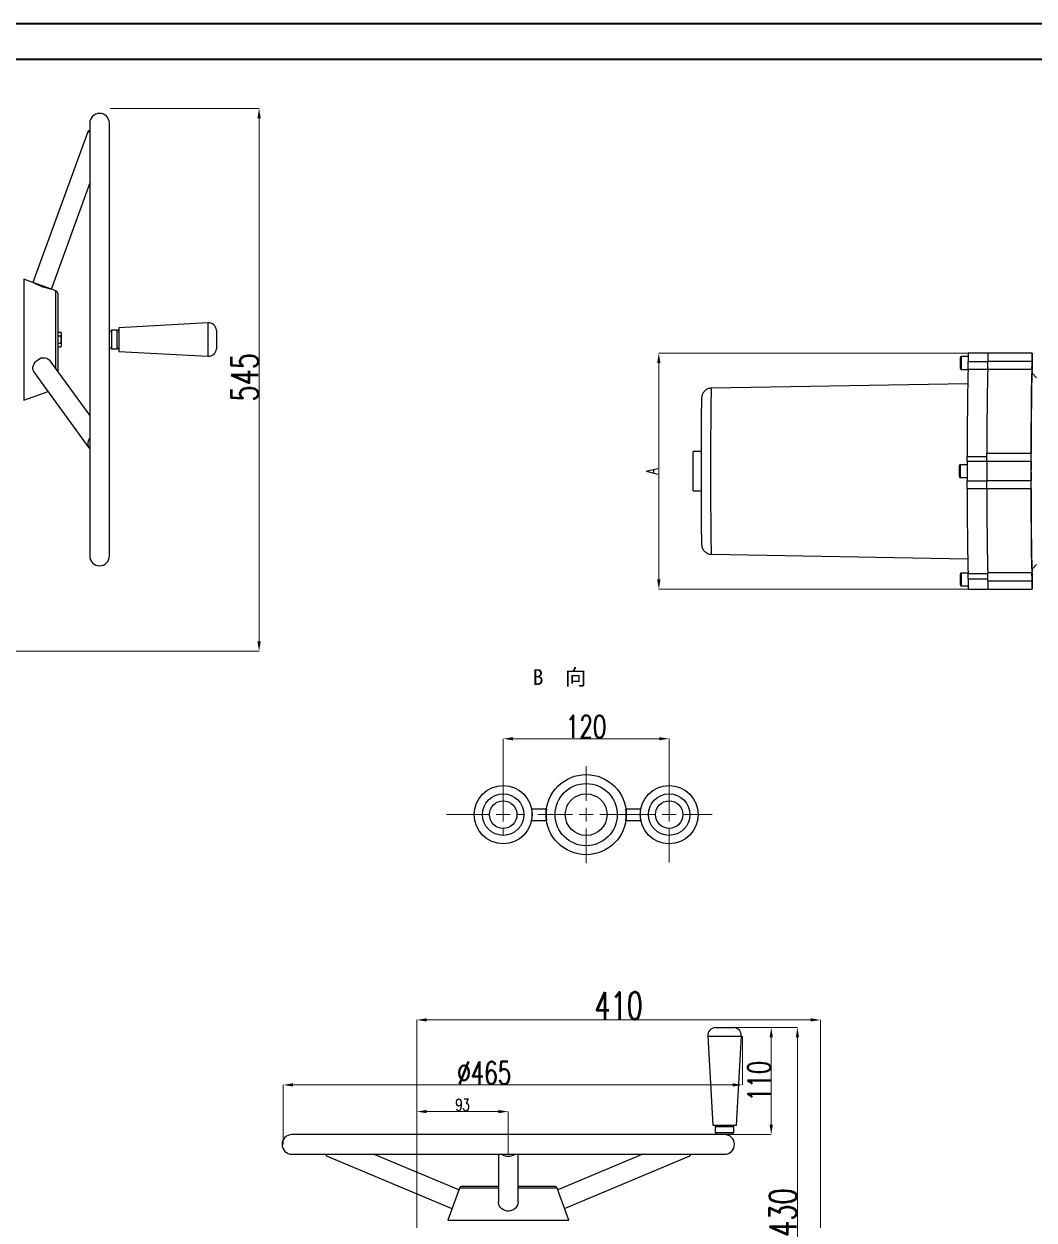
# Model space of a CAD drawing. Header units: millimetres. Extents: x 1964 to 5009, y 569 to 2723.
# Drawn here: x 3006 to 4033, y 1507 to 2723 of the extents above; entities that cross this region are included whole.
import ezdxf

# ---------------------------------------------------------------- set-up
doc = ezdxf.new("R2010")
doc.units = ezdxf.units.MM
doc.linetypes.add('CENTER2', pattern=[28.575, 19.05, -3.175, 3.175, -3.175])
for name, color, linetype, lineweight in [('AM_5', 3, 'Continuous', 25), ('AM_BOR', 7, 'Continuous', 50), ('FORMAT', 7, 'Continuous', 18), ('中心线', 1, 'CENTER2', 13), ('文字', 7, 'Continuous', 13), ('标注', 3, 'Continuous', 13), ('粗实线', 7, 'Continuous', 40)]:
    doc.layers.add(name, color=color, linetype=linetype, lineweight=lineweight)
doc.styles.add('SLDTEXTSTYLE1', font='txt.shx', dxfattribs={"width": 0.7, "bigfont": 'gbcbig.shx'})
doc.styles.add('STYLE1', font='txt.shx', dxfattribs={"width": 0.8, "height": 3, "bigfont": 'hzdx.shx'})
doc.dimstyles.new('SLDDIMSTYLE12$0', dxfattribs={"dimtxt": 12, "dimasz": 10, "dimexe": 0, "dimexo": 0.0625, "dimgap": 0.875, "dimtad": 1, "dimdec": 1, "dimlfac": 1.8, "dimrnd": 1e-09, "dimzin": 12, "dimdsep": 46, "dimtxsty": 'SLDTEXTSTYLE1', "dimcen": 0.09, "dimdle": 8.16, "dimclrd": 3, "dimclre": 3, "dimadec": 0, "dimazin": 3, "dimtfac": 1, "dimtdec": 1, "dimtofl": 0, "dimtmove": 0, "dimatfit": 3, "dimfxl": 0, "dimfrac": 2, "dimtolj": 1, "dimlwd": 5, "dimlwe": 5, "dimarcsym": 0})

# ---------------------------------------------------------------- blocks, each defined once
blk = doc.blocks.new('*D62')
at = {"layer": 'AM_5', "color": 3, "lineweight": 5, "transparency": 16777216}
blk.add_line((3093.8, 2637), (3245.1, 2637), dxfattribs=at)
at = {"layer": 'AM_5', "color": 3, "linetype": 'Continuous', "lineweight": 5, "transparency": 16777216}
for p, q in [((3245.1, 2627), (3245.1, 2095.1)), ((2926.7, 2085.1), (3245.1, 2085.1))]:
    blk.add_line(p, q, dxfattribs=at)
at = {"layer": 'AM_5', "color": 3, "transparency": 16777216}
for points in [[(3243.5, 2627), (3246.8, 2627), (3245.1, 2637)], [(3243.5, 2095.1), (3246.8, 2095.1), (3245.1, 2085.1)]]:
    blk.add_solid(points, dxfattribs=at)
at = {"layer": 'Defpoints', "color": 0, "transparency": 16777216}
for p in [(3093.8, 2637), (2926.7, 2085.1), (3245.1, 2085.1)]:
    blk.add_point(p, dxfattribs=at)
at = {"layer": 'AM_5', "color": 0, "transparency": 16777216, "insert": (3230.6, 2363.7), "char_height": 12, "attachment_point": 5, "rotation": 90, "style": 'SLDTEXTSTYLE1'}
blk.add_mtext('\\A1;{\\H2.28571x;545}', dxfattribs=at)
blk = doc.blocks.new('*D72')
at = {"layer": 'AM_5', "color": 3, "lineweight": 5, "transparency": 16777216}
blk.add_line((3966.1, 2388.1), (3651.6, 2388.1), dxfattribs=at)
at = {"layer": 'AM_5', "color": 3, "linetype": 'Continuous', "lineweight": 5, "transparency": 16777216}
for p, q in [((3651.6, 2378.1), (3651.6, 2158.1)), ((3966.1, 2148.1), (3651.6, 2148.1))]:
    blk.add_line(p, q, dxfattribs=at)
at = {"layer": 'AM_5', "color": 3, "transparency": 16777216}
for points in [[(3649.9, 2378.1), (3653.3, 2378.1), (3651.6, 2388.1)], [(3649.9, 2158.1), (3653.3, 2158.1), (3651.6, 2148.1)]]:
    blk.add_solid(points, dxfattribs=at)
at = {"layer": 'Defpoints', "color": 0, "transparency": 16777216}
for p in [(3966.2, 2388.1), (3651.6, 2148.1), (3966.2, 2148.1)]:
    blk.add_point(p, dxfattribs=at)
at = {"layer": 'AM_5', "color": 0, "transparency": 16777216, "insert": (3644.7, 2268.1), "char_height": 12, "attachment_point": 5, "rotation": 90, "style": 'SLDTEXTSTYLE1'}
blk.add_mtext('\\A1;A', dxfattribs=at)
blk = doc.blocks.new('*D54')
at = {"layer": 'Defpoints', "color": 0, "transparency": 16777216}
for p in [(3736.7, 1693.7), (3736.7, 1644.1), (3269.7, 1583.6)]:
    blk.add_point(p, dxfattribs=at)
at = {"layer": '标注', "color": 3, "linetype": 'Continuous', "lineweight": 5, "transparency": 16777216}
for p, q in [((3736.7, 1693.7), (3736.7, 1644.1)), ((3279.7, 1644.1), (3726.7, 1644.1))]:
    blk.add_line(p, q, dxfattribs=at)
at = {"layer": '标注', "color": 3, "lineweight": 5, "transparency": 16777216}
blk.add_line((3269.7, 1583.7), (3269.7, 1644.1), dxfattribs=at)
at = {"layer": '标注', "color": 3, "transparency": 16777216}
for points in [[(3279.7, 1645.8), (3279.7, 1642.5), (3269.7, 1644.1)], [(3726.7, 1645.8), (3726.7, 1642.5), (3736.7, 1644.1)]]:
    blk.add_solid(points, dxfattribs=at)
at = {"layer": '标注', "color": 0, "transparency": 16777216, "insert": (3474.1, 1656.4), "char_height": 10, "attachment_point": 5, "style": 'SLDTEXTSTYLE1'}
blk.add_mtext('\\A1;{\\H2.28571x;%%C465}', dxfattribs=at)
blk = doc.blocks.new('*D56')
at = {"layer": 'AM_5', "color": 3, "lineweight": 5, "transparency": 16777216}
blk.add_line((3405.6, 1271.2), (3405.6, 1710.2), dxfattribs=at)
at = {"layer": 'AM_5', "color": 3, "linetype": 'Continuous', "lineweight": 5, "transparency": 16777216}
for p, q in [((3415.6, 1710.2), (3805.9, 1710.2)), ((3815.9, 1235.5), (3815.9, 1710.2))]:
    blk.add_line(p, q, dxfattribs=at)
at = {"layer": 'AM_5', "color": 3, "transparency": 16777216}
for points in [[(3415.6, 1711.9), (3415.6, 1708.6), (3405.6, 1710.2)], [(3805.9, 1711.9), (3805.9, 1708.6), (3815.9, 1710.2)]]:
    blk.add_solid(points, dxfattribs=at)
at = {"layer": 'Defpoints', "color": 0, "transparency": 16777216}
for p in [(3815.9, 1710.2), (3405.6, 1271.1), (3815.9, 1235.4)]:
    blk.add_point(p, dxfattribs=at)
at = {"layer": 'AM_5', "color": 0, "transparency": 16777216, "insert": (3610.7, 1724.8), "char_height": 12, "attachment_point": 5, "style": 'SLDTEXTSTYLE1'}
blk.add_mtext('\\A1;{\\H2.28571x;410}', dxfattribs=at)
blk = doc.blocks.new('*D58')
at = {"layer": 'Defpoints', "color": 0, "transparency": 16777216}
for p in [(3719.7, 1702.6), (3719.7, 1593.6), (3765.9, 1593.6)]:
    blk.add_point(p, dxfattribs=at)
at = {"layer": '标注', "color": 3, "lineweight": 5, "transparency": 16777216}
blk.add_line((3719.7, 1702.6), (3765.9, 1702.6), dxfattribs=at)
at = {"layer": '标注', "color": 3, "linetype": 'Continuous', "lineweight": 5, "transparency": 16777216}
for p, q in [((3765.9, 1692.6), (3765.9, 1603.6)), ((3719.7, 1593.6), (3765.9, 1593.6))]:
    blk.add_line(p, q, dxfattribs=at)
at = {"layer": '标注', "color": 3, "transparency": 16777216}
for points in [[(3764.3, 1692.6), (3767.6, 1692.6), (3765.9, 1702.6)], [(3764.3, 1603.6), (3767.6, 1603.6), (3765.9, 1593.6)]]:
    blk.add_solid(points, dxfattribs=at)
at = {"layer": '标注', "color": 0, "transparency": 16777216, "insert": (3753.6, 1648.1), "char_height": 10, "attachment_point": 5, "rotation": 90, "style": 'SLDTEXTSTYLE1'}
blk.add_mtext('\\A1;{\\H2.28571x;110}', dxfattribs=at)
blk = doc.blocks.new('*D60')
at = {"layer": 'AM_5', "color": 3, "lineweight": 5, "transparency": 16777216}
blk.add_line((3719.7, 1702.6), (3792.5, 1702.6), dxfattribs=at)
at = {"layer": 'AM_5', "color": 3, "linetype": 'Continuous', "lineweight": 5, "transparency": 16777216}
for p, q in [((3792.5, 1692.6), (3792.5, 1281.1)), ((3405.6, 1271.1), (3792.5, 1271.1))]:
    blk.add_line(p, q, dxfattribs=at)
at = {"layer": 'AM_5', "color": 3, "transparency": 16777216}
for points in [[(3790.9, 1692.6), (3794.2, 1692.6), (3792.5, 1702.6)], [(3790.9, 1281.1), (3794.2, 1281.1), (3792.5, 1271.1)]]:
    blk.add_solid(points, dxfattribs=at)
at = {"layer": 'Defpoints', "color": 0, "transparency": 16777216}
for p in [(3719.7, 1702.6), (3405.6, 1271.1), (3792.5, 1271.1)]:
    blk.add_point(p, dxfattribs=at)
at = {"layer": 'AM_5', "color": 0, "transparency": 16777216, "insert": (3777.9, 1514.3), "char_height": 12, "attachment_point": 5, "rotation": 90, "style": 'SLDTEXTSTYLE1'}
blk.add_mtext('\\A1;{\\H2.28571x;430}', dxfattribs=at)
blk = doc.blocks.new('*D79')
at = {"layer": 'AM_5', "color": 3, "lineweight": 5, "transparency": 16777216}
blk.add_line((3405.5, 1271.1), (3405.5, 1617), dxfattribs=at)
at = {"layer": 'AM_5', "color": 3, "linetype": 'Continuous', "lineweight": 5, "transparency": 16777216}
for p, q in [((3415.5, 1617), (3488.5, 1617)), ((3498.5, 1573.7), (3498.5, 1617))]:
    blk.add_line(p, q, dxfattribs=at)
at = {"layer": 'AM_5', "color": 3, "transparency": 16777216}
for points in [[(3415.5, 1618.7), (3415.5, 1615.4), (3405.5, 1617)], [(3488.5, 1618.7), (3488.5, 1615.4), (3498.5, 1617)]]:
    blk.add_solid(points, dxfattribs=at)
at = {"layer": 'Defpoints', "color": 0, "transparency": 16777216}
for p in [(3498.5, 1617), (3498.5, 1573.6), (3405.5, 1271)]:
    blk.add_point(p, dxfattribs=at)
at = {"layer": 'AM_5', "color": 0, "transparency": 16777216, "insert": (3452, 1623.9), "char_height": 12, "attachment_point": 5, "style": 'SLDTEXTSTYLE1'}
blk.add_mtext('\\A1;93', dxfattribs=at)
blk = doc.blocks.new('rA3')
at = {"layer": '粗实线'}
for p, q in [((753.38, 421.26), (333.38, 421.26)), ((748.38, 416.26), (358.38, 416.26))]:
    blk.add_line(p, q, dxfattribs=at)
blk = doc.blocks.new('SW_CENTERMARKSYMBOL_14')
at = {"layer": 'FORMAT', "color": 0}
for p, q in [((0, 2), (0, 7)), ((-2, 0), (-7, 0)), ((0, 0), (-1, 0)), ((0, 0), (0, 1)), ((0, 0), (0, -1)), ((0, 0), (1, 0)), ((2, 0), (7, 0)), ((0, -2), (0, -7))]:
    blk.add_line(p, q, dxfattribs=at)
blk = doc.blocks.new('SW_CENTERMARKSYMBOL_15')
at = {"layer": 'FORMAT', "color": 0}
for p, q in [((0, 2), (0, 5)), ((-2, 0), (-6.49, 0)), ((0, 0), (-1, 0)), ((0, 0), (0, 1)), ((0, 0), (0, -1)), ((0, 0), (1, 0)), ((2, 0), (6.2, 0)), ((0, -2), (0, -6.94))]:
    blk.add_line(p, q, dxfattribs=at)
blk = doc.blocks.new('SW_CENTERMARKSYMBOL_16')
at = {"layer": 'FORMAT', "color": 0}
for p, q in [((0, 2), (0, 3)), ((-2, 0), (-8.18, 0)), ((0, 0), (-1, 0)), ((0, 0), (0, 1)), ((0, 0), (0, -1)), ((0, 0), (1, 0)), ((2, 0), (3, 0)), ((0, -2), (0, -3))]:
    blk.add_line(p, q, dxfattribs=at)
blk = doc.blocks.new('*D81')
at = {"layer": 'Defpoints', "color": 0, "transparency": 16777216}
for p in [(3662.1, 1996.1), (3493.4, 1919), (3662.1, 1919)]:
    blk.add_point(p, dxfattribs=at)
at = {"layer": '标注', "color": 3, "lineweight": 5, "transparency": 16777216}
blk.add_line((3493.4, 1919), (3493.4, 1996.1), dxfattribs=at)
at = {"layer": '标注', "color": 3, "linetype": 'Continuous', "lineweight": 5, "transparency": 16777216}
for p, q in [((3503.4, 1996.1), (3652.1, 1996.1)), ((3662.1, 1919), (3662.1, 1996.1))]:
    blk.add_line(p, q, dxfattribs=at)
at = {"layer": '标注', "color": 3, "transparency": 16777216}
for points in [[(3503.4, 1997.8), (3503.4, 1994.5), (3493.4, 1996.1)], [(3652.1, 1997.8), (3652.1, 1994.5), (3662.1, 1996.1)]]:
    blk.add_solid(points, dxfattribs=at)
at = {"layer": '标注', "color": 0, "transparency": 16777216, "insert": (3577.7, 2008.4), "char_height": 10, "attachment_point": 5, "style": 'SLDTEXTSTYLE1'}
blk.add_mtext('\\A1;{\\H2.28571x;120}', dxfattribs=at)

msp = doc.modelspace()

# ---------------------------------------------------------------- linework, layer by layer
at = {"color": 7, "linetype": 'Continuous', "lineweight": 25}
for p, q in [((3072.959, 2621.94), (3072.959, 2181.94)), ((3092.959, 2409.44), (3092.959, 2621.94)), ((3070.874, 2613.331), (3015.125, 2460.161)), ((3072.959, 2612.572), (3070.874, 2613.331)), ((3033.919, 2453.321), (3072.959, 2560.583)), ((3015.125, 2460.161), (3006.02, 2463.475)), ((3006.02, 2463.475), (3006.02, 2401.94)), ((3024.522, 2456.741), (3015.125, 2460.161)), ((3033.919, 2453.321), (3024.522, 2456.741)), ((3038.485, 2451.658), (3033.919, 2453.321)), ((3038.485, 2372.349), (3038.485, 2451.658)), ((3040.459, 2448.839), (3040.459, 2369.638)), ((3040.459, 2409.446), (3043.393, 2409.446)), ((3043.759, 2408.44), (3043.393, 2409.446)), ((3043.393, 2409.446), (3043.759, 2407.569)), ((3043.759, 2408.44), (3043.759, 2407.569)), ((3094.959, 2411.44), (3092.959, 2409.44)), ((3092.959, 2394.44), (3092.959, 2409.44)), ((3100.959, 2411.44), (3094.959, 2411.44)), ((3094.959, 2411.44), (3094.959, 2392.44)), ((3102.459, 2411.94), (3100.959, 2410.44)), ((3100.959, 2392.44), (3100.959, 2411.44)), ((3193.048, 2418.94), (3102.459, 2413.94)), ((3102.459, 2413.94), (3102.459, 2389.94)), ((3193.048, 2418.94), (3193.048, 2384.94)), ((3201.959, 2411.44), (3201.959, 2392.44)), ((3006.02, 2401.94), (3006.02, 2340.405)), ((3040.459, 2405.693), (3043.393, 2405.693)), ((3040.459, 2398.187), (3043.393, 2398.187)), ((3043.759, 2407.569), (3043.393, 2405.693)), ((3043.393, 2398.187), (3043.759, 2396.311)), ((3043.759, 2396.311), (3043.393, 2394.434)), ((3043.759, 2407.569), (3043.759, 2401.94)), ((3043.759, 2401.94), (3043.759, 2396.311)), ((3043.759, 2396.311), (3043.759, 2395.44)), ((3040.459, 2394.434), (3043.393, 2394.434)), ((3043.393, 2394.434), (3043.759, 2395.44)), ((3092.959, 2394.44), (3094.959, 2392.44)), ((3092.959, 2181.94), (3092.959, 2394.44)), ((3094.959, 2392.44), (3100.959, 2392.44)), ((3100.959, 2393.44), (3102.459, 2391.94)), ((3102.459, 2389.94), (3193.048, 2384.94)), ((3966.108, 2384.602), (3959.179, 2384.602)), ((3986.178, 2388.102), (3966.179, 2388.102)), ((4031.176, 2388.102), (3986.178, 2388.102)), ((3072.959, 2324.991), (3032.606, 2380.425)), ((3966.087, 2379.75), (3986.087, 2379.75)), ((4031.085, 2379.75), (3986.087, 2379.75)), ((3016.437, 2368.654), (3072.186, 2292.069)), ((3959.179, 2371.602), (3966.015, 2371.602)), ((3986.011, 2371.546), (3966.012, 2371.546)), ((4031.009, 2371.546), (3986.011, 2371.546)), ((4031.176, 2367.695), (4031.185, 2367.69)), ((4035.758, 2363.026), (4031.185, 2367.69)), ((3006.02, 2340.405), (3030.512, 2349.319)), ((3965.663, 2357.093), (3705.015, 2352.543)), ((3072.186, 2292.069), (3072.052, 2292.261)), ((3072.189, 2292.065), (3072.432, 2291.797)), ((3694.527, 2288.034), (3686.551, 2288.034)), ((3686.551, 2248.034), (3686.551, 2288.034)), ((3965.09, 2274.602), (3958.161, 2274.602)), ((3985.151, 2278.102), (3965.161, 2278.102)), ((3965.217, 2283.056), (3985.211, 2283.056)), ((4030.143, 2277.965), (3985.145, 2277.965)), ((4030.219, 2286.113), (3985.221, 2286.113)), ((3958.161, 2261.602), (3965.09, 2261.602)), ((3965.145, 2258.239), (3985.145, 2258.239)), ((3985.221, 2250.091), (3965.221, 2250.091)), ((4030.143, 2258.239), (3985.145, 2258.239)), ((4030.219, 2250.091), (3985.221, 2250.091)), ((3686.551, 2248.034), (3694.527, 2248.034)), ((3705.015, 2183.661), (3965.663, 2179.111)), ((4031.185, 2168.514), (4035.758, 2173.178)), ((3966.015, 2164.602), (3959.179, 2164.602)), ((3966.04, 2164.172), (3986.028, 2164.172)), ((3986.082, 2158.322), (3966.086, 2158.322)), ((4031.009, 2164.658), (3986.011, 2164.658)), ((4031.085, 2156.454), (3986.087, 2156.454)), ((3959.179, 2151.602), (3966.108, 2151.602)), ((3966.179, 2148.102), (3986.178, 2148.102)), ((3986.178, 2148.102), (4031.176, 2148.102)), ((3701.511, 1693.73), (3706.511, 1603.141)), ((3701.511, 1693.73), (3735.511, 1693.73)), ((3709.011, 1702.641), (3728.011, 1702.641)), ((3730.511, 1603.141), (3735.511, 1693.73)), ((3718.383, 1593.641), (3278.511, 1593.641)), ((3706.511, 1603.141), (3730.511, 1603.141)), ((3708.511, 1603.141), (3710.011, 1601.641)), ((3709.011, 1601.641), (3709.011, 1595.641)), ((3718.511, 1601.641), (3709.011, 1601.641)), ((3709.011, 1595.641), (3711.011, 1593.641)), ((3709.011, 1595.641), (3718.511, 1595.641)), ((3728.011, 1601.641), (3718.511, 1601.641)), ((3718.511, 1595.641), (3728.011, 1595.641)), ((3726.011, 1593.641), (3718.511, 1593.641)), ((3726.011, 1593.641), (3728.011, 1595.641)), ((3727.011, 1601.641), (3728.511, 1603.141)), ((3728.011, 1595.641), (3728.011, 1601.641)), ((3278.511, 1573.641), (3718.511, 1573.641)), ((3314.529, 1571.734), (3441.26, 1518.472)), ((3448.109, 1537.288), (3361.611, 1573.641)), ((3488.511, 1573.641), (3488.511, 1525.204)), ((3508.511, 1525.204), (3508.511, 1573.641)), ((3635.411, 1573.641), (3548.913, 1537.288)), ((3555.762, 1518.472), (3682.493, 1571.734)), ((3448.793, 1539.167), (3436.976, 1506.702)), ((3488.511, 1539.167), (3448.793, 1539.167)), ((3451.612, 1541.141), (3488.511, 1541.141)), ((3508.511, 1541.141), (3545.41, 1541.141)), ((3548.23, 1539.167), (3508.511, 1539.167)), ((3560.046, 1506.702), (3548.23, 1539.167)), ((3436.976, 1506.702), (3560.046, 1506.702))]:
    msp.add_line(p, q, dxfattribs=at)
at = {"color": 7, "linetype": 'Continuous', "lineweight": 25, "flags": 128}
for points in [[(4031.267, 2379.75), (4031.263, 2381.558), (4031.255, 2383.246), (4031.245, 2384.753), (4031.232, 2386.028), (4031.218, 2387.025), (4031.202, 2387.71), (4031.185, 2388.058), (4031.167, 2388.058), (4031.15, 2387.71), (4031.134, 2387.025), (4031.12, 2386.028), (4031.107, 2384.753), (4031.097, 2383.246), (4031.089, 2381.558), (4031.085, 2379.75)], [(3016.437, 2368.654), (3015.974, 2369.387), (3015.39, 2370.836), (3015.135, 2372.419), (3015.22, 2374.079), (3015.642, 2375.756), (3016.384, 2377.389), (3017.42, 2378.919), (3018.713, 2380.29), (3020.216, 2381.454), (3021.874, 2382.367), (3023.628, 2382.998), (3025.415, 2383.323), (3027.169, 2383.331), (3028.828, 2383.021), (3030.33, 2382.404), (3031.623, 2381.503), (3032.606, 2380.425)], [(4031.185, 2168.514), (4031.148, 2168.554), (4031.093, 2168.91), (4031.039, 2169.622), (4030.984, 2170.686), (4030.931, 2172.099), (4030.878, 2173.855), (4030.826, 2175.949), (4030.776, 2178.372), (4030.727, 2181.117), (4030.68, 2184.173), (4030.634, 2187.53), (4030.591, 2191.175), (4030.549, 2195.096), (4030.51, 2199.277), (4030.473, 2203.706), (4030.438, 2208.364), (4030.407, 2213.237), (4030.378, 2218.306), (4030.352, 2223.553), (4030.328, 2228.96), (4030.308, 2234.506), (4030.291, 2240.174), (4030.277, 2245.941), (4030.267, 2251.787), (4030.259, 2257.692), (4030.255, 2263.634), (4030.254, 2269.592), (4030.257, 2275.545), (4030.263, 2281.471), (4030.272, 2287.349), (4030.284, 2293.158), (4030.299, 2298.878), (4030.318, 2304.487), (4030.34, 2309.966), (4030.364, 2315.296), (4030.392, 2320.456), (4030.422, 2325.429), (4030.455, 2330.197), (4030.491, 2334.742), (4030.529, 2339.049), (4030.57, 2343.102), (4030.612, 2346.887), (4030.657, 2350.389), (4030.703, 2353.597), (4030.751, 2356.499), (4030.801, 2359.084), (4030.852, 2361.344), (4030.904, 2363.27), (4030.957, 2364.855), (4031.011, 2366.094), (4031.066, 2366.982), (4031.121, 2367.516), (4031.176, 2367.695), (4031.176, 2367.695)], [(3705.015, 2352.543), (3704.977, 2352.444), (3704.927, 2352.001), (3704.877, 2351.207), (3704.827, 2350.064), (3704.779, 2348.578), (3704.731, 2346.754), (3704.684, 2344.6), (3704.639, 2342.125), (3704.596, 2339.339), (3704.554, 2336.255), (3704.514, 2332.885), (3704.476, 2329.244), (3704.441, 2325.345), (3704.408, 2321.207), (3704.377, 2316.846), (3704.349, 2312.281), (3704.324, 2307.53), (3704.302, 2302.614), (3704.283, 2297.553), (3704.267, 2292.369), (3704.254, 2287.082), (3704.244, 2281.717), (3704.238, 2276.294), (3704.234, 2270.836), (3704.234, 2265.368), (3704.238, 2259.91), (3704.244, 2254.487), (3704.254, 2249.122), (3704.267, 2243.835), (3704.283, 2238.651), (3704.302, 2233.59), (3704.324, 2228.674), (3704.349, 2223.923), (3704.377, 2219.358), (3704.408, 2214.997), (3704.441, 2210.859), (3704.476, 2206.96), (3704.514, 2203.319), (3704.554, 2199.949), (3704.596, 2196.865), (3704.639, 2194.079), (3704.684, 2191.604), (3704.731, 2189.45), (3704.779, 2187.626), (3704.827, 2186.14), (3704.877, 2184.997), (3704.927, 2184.203), (3704.977, 2183.76), (3705.015, 2183.661)], [(4031.085, 2156.454), (4031.089, 2154.646), (4031.097, 2152.958), (4031.107, 2151.451), (4031.12, 2150.176), (4031.134, 2149.179), (4031.15, 2148.494), (4031.167, 2148.146), (4031.185, 2148.146), (4031.202, 2148.494), (4031.218, 2149.179), (4031.232, 2150.176), (4031.245, 2151.451), (4031.255, 2152.958), (4031.263, 2154.646), (4031.267, 2156.454)], [(3508.511, 1525.204), (3508.33, 1523.425), (3507.795, 1521.711), (3506.924, 1520.123), (3505.748, 1518.719), (3504.312, 1517.549), (3502.665, 1516.656), (3500.869, 1516.072), (3498.987, 1515.817), (3497.088, 1515.902), (3495.24, 1516.324), (3493.511, 1517.066), (3491.962, 1518.102), (3490.651, 1519.395), (3489.623, 1520.898), (3488.916, 1522.556), (3488.556, 1524.31), (3488.511, 1525.204)]]:
    msp.add_lwpolyline(points, dxfattribs=at)
at = {"color": 7, "linetype": 'Continuous', "lineweight": 25}
for centre, radius, start, end in [((3082.959, 2621.94), 10, 0, 180), ((3072.753, 2612.647), 2, 84.09849, 160), ((3037.459, 2448.839), 3, 0, 70), ((3193.517, 2410.453), 8.5, 6.668652, 93.159195), ((3193.517, 2393.427), 8.5, 266.840805, 353.331348), ((4215.592, 2378.102), 256.495, 178.547876, 181.452124), ((4162.407, 2381.781), 196.33, 178.154952, 180.592763), ((4182.406, 2381.781), 196.33, 178.154952, 180.592763), ((4182.422, 2381.781), 196.346, 178.155053, 180.592661), ((4203.617, 2378.149), 245.5, 178.728381, 181.29461), ((3650.688, 2378.546), 315.401, 358.728174, 0.218627), ((3670.688, 2378.546), 315.401, 358.728174, 0.218627), ((3715.686, 2378.546), 315.401, 358.728174, 0.218627), ((4346.666, 2378.546), 315.401, 179.781373, 181.271826), ((7416.213, 2296.295), 3451.022, 178.750555, 180.219807), ((7227.868, 2298.824), 3242.673, 178.714955, 180.224595), ((7283.939, 2298.305), 3298.741, 178.727786, 180.211765), ((7350.913, 2298.102), 3320.716, 178.732696, 180.206854), ((3853.688, 2363.075), 177.857, 1.385812, 2.729891), ((3079.474, 2296.517), 8.556, 139.592846, 209.828726), ((4213.271, 2268.102), 255.193, 178.540467, 181.459533), ((4444.993, 2267.802), 479.943, 178.770285, 181.141745), ((3831.928, 2281.951), 133.293, 358.34521, 0.474968), ((4464.992, 2267.802), 479.943, 178.770285, 181.141745), ((4515.96, 2268.102), 530.907, 178.935484, 181.064516), ((3677.037, 2284.911), 308.186, 358.708664, 0.223586), ((4560.958, 2268.102), 530.907, 178.935484, 181.064516), ((3722.035, 2284.911), 308.186, 358.708664, 0.223586), ((4208.174, 2268.119), 251.075, 178.750212, 181.258526), ((3657.038, 2251.293), 308.186, 359.776414, 1.291336), ((7012.658, 2236.174), 3047.469, 179.738347, 181.353835), ((3677.037, 2251.293), 308.186, 359.776414, 1.291336), ((7249.844, 2237.583), 3264.647, 179.780486, 181.279964), ((7305.915, 2238.102), 3320.716, 179.793146, 181.267304), ((3722.035, 2251.293), 308.186, 359.776414, 1.291336), ((7272.866, 2237.38), 3242.673, 179.775405, 181.285045), ((3082.959, 2181.94), 10, 180, 0), ((3853.688, 2173.129), 177.857, 357.270109, 358.614188), ((4203.756, 2158.054), 245.64, 178.705888, 181.270605), ((4215.592, 2158.102), 256.495, 178.547876, 181.452124), ((3750.231, 2159.555), 215.859, 359.672841, 1.225678), ((4215.335, 2155.468), 249.265, 179.343899, 181.693424), ((3670.688, 2157.658), 315.401, 359.781373, 1.271826), ((4182.469, 2154.424), 196.393, 179.40763, 181.844656), ((4182.422, 2154.423), 196.346, 179.407339, 181.844947), ((3715.686, 2157.658), 315.401, 359.781373, 1.271826), ((4346.666, 2157.658), 315.401, 178.728174, 180.218627), ((3709.998, 1694.199), 8.5, 96.668652, 183.159195), ((3727.024, 1694.199), 8.5, 356.840805, 83.331348), ((3278.511, 1583.641), 10, 90, 270), ((3718.511, 1583.641), 10, 270, 90), ((3315.863, 1574.433), 3.011, 195.256503, 243.702653), ((3498.511, 1582.029), 10.479, 233.173802, 306.826198), ((3681.182, 1574.415), 2.985, 296.072362, 344.968482), ((3451.612, 1538.141), 3, 90, 160), ((3545.41, 1538.141), 3, 20, 90)]:
    msp.add_arc(centre, radius, start, end, dxfattribs=at)
for points, knots in [([(3015.71, 2459.927), (3015.683, 2459.942), (3015.594, 2459.99), (3016.438, 2459.528), (3018.133, 2458.649), (3020.59, 2457.478), (3023.496, 2456.264), (3026.535, 2455.19), (3029.369, 2454.37), (3031.656, 2453.833), (3033.182, 2453.538), (3033.336, 2453.512), (3033.41, 2453.499)], [0, 0, 0, 0, 0.0461501, 0.15228786, 0.25885601, 0.36650891, 0.47419367, 0.58069177, 0.68654606, 0.79334124, 0.90122583, 1, 1, 1, 1]), ([(3043.393, 2405.693), (3043.448, 2405.379), (3043.665, 2404.14), (3043.719, 2402.88), (3043.759, 2401.94)], [0, 0, 0, 0, 0.253066701, 1, 1, 1, 1]), ([(3043.759, 2401.94), (3043.692, 2400.716), (3043.623, 2399.458), (3043.399, 2398.221), (3043.393, 2398.187)], [0, 0, 0, 0, 0.973004784, 1, 1, 1, 1]), ([(3959.175, 2384.587), (3959.094, 2384.587), (3958.906, 2384.587), (3958.651, 2384.466), (3958.444, 2384.295), (3958.312, 2384.114), (3958.239, 2383.955), (3958.207, 2383.844), (3958.199, 2383.805), (3958.197, 2383.793)], [0, 0, 0, 0, 0.169169804, 0.39343652, 0.577108419, 0.732871127, 0.8619106, 0.95806361, 1, 1, 1, 1]), ([(3025.439, 2383.187), (3025.234, 2383.202), (3024.059, 2383.292), (3022.454, 2382.796), (3021.318, 2381.996), (3021.039, 2381.8)], [0, 0, 0, 0, 0.13760526, 0.78763687, 1, 1, 1, 1]), ([(3958.21, 2372.357), (3958.214, 2372.341), (3958.23, 2372.274), (3958.309, 2372.083), (3958.488, 2371.855), (3958.775, 2371.666), (3959.021, 2371.605), (3959.159, 2371.602), (3959.179, 2371.602)], [0, 0, 0, 0, 0.04773924, 0.20439502, 0.45032148, 0.69195886, 0.95624353, 1, 1, 1, 1]), ([(3705.013, 2352.506), (3704.648, 2352.502), (3703.69, 2352.494), (3702.169, 2352.125), (3700.518, 2351.449), (3699.016, 2350.48), (3697.757, 2349.308), (3696.799, 2348.058), (3696.154, 2346.898), (3695.745, 2345.898), (3695.496, 2345.082), (3695.345, 2344.416), (3695.247, 2343.842), (3695.172, 2343.23), (3695.122, 2342.614), (3695.078, 2341.866), (3695.037, 2340.902), (3695.01, 2340.185), (3694.996, 2339.684), (3694.995, 2339.67)], [0, 0, 0, 0, 0.03292663, 0.08656886, 0.14023921, 0.19395028, 0.24770651, 0.29593048, 0.33765358, 0.37139184, 0.40221261, 0.43294347, 0.46977184, 0.5229001, 0.62710243, 0.74996047, 0.86055986, 0.99610694, 1, 1, 1, 1]), ([(3695.007, 2339.827), (3695.005, 2339.776), (3694.981, 2339.176), (3694.936, 2337.368), (3694.873, 2334.335), (3694.812, 2330.501), (3694.755, 2325.991), (3694.702, 2320.835), (3694.655, 2315.117), (3694.613, 2308.931), (3694.577, 2302.386), (3694.549, 2295.596), (3694.527, 2288.676), (3694.512, 2281.772), (3694.503, 2274.913), (3694.5, 2268.102), (3694.503, 2261.291), (3694.512, 2254.432), (3694.527, 2247.528), (3694.549, 2240.608), (3694.577, 2233.818), (3694.613, 2227.273), (3694.655, 2221.087), (3694.702, 2215.369), (3694.755, 2210.213), (3694.812, 2205.703), (3694.873, 2201.868), (3694.936, 2198.839), (3694.98, 2197.051), (3695.003, 2196.468), (3695.005, 2196.435)], [0, 0, 0, 0, 0.00351755, 0.04130424, 0.07987412, 0.119053, 0.15864867, 0.19845607, 0.23826347, 0.27785914, 0.31703803, 0.3556079, 0.39339459, 0.43024587, 0.46545002, 0.50065691, 0.53586106, 0.57106795, 0.60791923, 0.64570592, 0.68427579, 0.72345468, 0.76305035, 0.80285775, 0.84266515, 0.88226082, 0.9214397, 0.96000958, 0.99779627, 1, 1, 1, 1]), ([(3072.068, 2292.302), (3072.24, 2292.02), (3072.473, 2291.638), (3072.812, 2291.346), (3072.901, 2291.269)], [0, 0, 0, 0, 0.737094337, 1, 1, 1, 1]), ([(3958.159, 2274.588), (3958.076, 2274.587), (3957.885, 2274.586), (3957.629, 2274.463), (3957.423, 2274.292), (3957.293, 2274.112), (3957.22, 2273.952), (3957.187, 2273.837), (3957.179, 2273.794), (3957.176, 2273.778)], [0, 0, 0, 0, 0.171163067, 0.390583387, 0.570440936, 0.722975047, 0.849237971, 0.943121429, 1, 1, 1, 1]), ([(3957.202, 2262.316), (3957.203, 2262.315), (3957.215, 2262.263), (3957.279, 2262.112), (3957.427, 2261.902), (3957.675, 2261.71), (3957.942, 2261.601), (3958.112, 2261.614), (3958.164, 2261.618)], [0, 0, 0, 0, 0.00386863, 0.1632201, 0.35982567, 0.60803656, 0.88068582, 1, 1, 1, 1]), ([(3695.01, 2196.095), (3695.012, 2196.02), (3695.025, 2195.592), (3695.051, 2194.958), (3695.087, 2194.18), (3695.128, 2193.51), (3695.175, 2192.943), (3695.25, 2192.344), (3695.346, 2191.785), (3695.483, 2191.179), (3695.693, 2190.467), (3696.017, 2189.62), (3696.519, 2188.618), (3697.274, 2187.484), (3698.329, 2186.317), (3699.668, 2185.261), (3701.219, 2184.419), (3702.911, 2183.886), (3704.203, 2183.644), (3704.908, 2183.679), (3705.021, 2183.685)], [0, 0, 0, 0, 0.02346431, 0.13478655, 0.24307522, 0.35006223, 0.45414785, 0.50962288, 0.54602195, 0.57587568, 0.6043978, 0.63538036, 0.67156279, 0.71554689, 0.76661192, 0.82126194, 0.87704021, 0.93311344, 0.98926649, 1, 1, 1, 1]), ([(3959.179, 2164.602), (3959.046, 2164.587), (3958.817, 2164.561), (3958.549, 2164.393), (3958.377, 2164.214), (3958.275, 2164.042), (3958.226, 2163.916), (3958.215, 2163.868), (3958.213, 2163.86)], [0, 0, 0, 0, 0.29666811, 0.51441408, 0.69692138, 0.85110336, 0.97465197, 1, 1, 1, 1]), ([(3958.237, 2152.272), (3958.259, 2152.216), (3958.311, 2152.083), (3958.472, 2151.875), (3958.724, 2151.694), (3958.984, 2151.596), (3959.143, 2151.612), (3959.183, 2151.617)], [0, 0, 0, 0, 0.15361206, 0.36362661, 0.61782327, 0.90301922, 1, 1, 1, 1]), ([(3312.536, 1573.641), (3312.578, 1573.547), (3312.769, 1573.117), (3313.316, 1572.513), (3313.986, 1571.946), (3314.461, 1571.792), (3314.604, 1571.746)], [0, 0, 0, 0, 0.10623715, 0.48398708, 0.84499646, 1, 1, 1, 1]), ([(3682.541, 1571.797), (3682.749, 1571.886), (3683.288, 1572.116), (3683.973, 1572.762), (3684.332, 1573.354), (3684.507, 1573.641)], [0, 0, 0, 0, 0.24530877, 0.63350051, 1, 1, 1, 1])]:
    msp.add_open_spline(points, degree=3, knots=knots, dxfattribs=at)
at = {"layer": '粗实线', "color": 7, "linetype": 'ByBlock', "lineweight": 25}
for p, q in [((3537.35, 1924.663), (3522.328, 1924.663)), ((3633.13, 1924.663), (3618.109, 1924.663)), ((3522.292, 1913.063), (3537.376, 1913.063)), ((3618.083, 1913.063), (3633.166, 1913.063))]:
    msp.add_line(p, q, dxfattribs=at)
for centre, radius in [((3577.729, 1918.953), 40.781), ((3493.354, 1918.953), 29.531), ((3577.729, 1918.953), 31.641), ((3662.104, 1918.953), 29.531), ((3493.354, 1918.953), 21.094), ((3577.729, 1918.953), 21.24), ((3662.104, 1918.953), 21.094), ((3493.354, 1918.953), 14.024), ((3662.104, 1918.953), 13.988)]:
    msp.add_circle(centre, radius, dxfattribs=at)
for centre, radius, start, end in [((3493.354, 1918.953), 29.531, 348.495378, 11.148359), ((3577.729, 1918.953), 40.781, 171.95145, 188.304107), ((3577.729, 1918.953), 40.781, 351.695893, 8.04855), ((3662.104, 1918.953), 29.531, 168.851641, 191.504622)]:
    msp.add_arc(centre, radius, start, end, dxfattribs=at)

# ---------------------------------------------------------------- block references
at = {"layer": 'AM_BOR', "xscale": 7.2509765625, "yscale": 7.2509765625, "zscale": 7.2509765625}
msp.add_blockref('rA3', (-453.582, -331.624), dxfattribs=at)
at = {"layer": '中心线', "linetype": 'ByBlock', "xscale": 7.03125, "yscale": 7.03125, "zscale": 7.03125}
for name, p in [('SW_CENTERMARKSYMBOL_14', (3577.729, 1918.953)), ('SW_CENTERMARKSYMBOL_15', (3662.104, 1918.953)), ('SW_CENTERMARKSYMBOL_16', (3493.354, 1918.953))]:
    msp.add_blockref(name, p, dxfattribs=at)

# ---------------------------------------------------------------- texts
at = {"layer": '文字', "insert": (3550.663, 2057.978), "char_height": 16, "width": 240, "attachment_point": 5, "style": 'STYLE1'}
msp.add_mtext('\\pt176;{\\fSimSun|b0|i0|c134|p2;\\W1;B  向}', dxfattribs=at)

# ---------------------------------------------------------------- dimensions: what is measured, and where the dimension line sits
at = {"layer": 'AM_5'}
for base, p1, p2, text, picture, middle in [((3245.15, 2085.123), (3093.776, 2637), (2926.673, 2085.123), '{\\H2.28571x;545}', '*D62', (3245.15, 2363.688)), ((3792.525, 1271.141), (3719.681, 1702.641), (3405.555, 1271.141), '{\\H2.28571x;430}', '*D60', (3792.525, 1514.285))]:
    dim = msp.add_linear_dim(base=base, p1=p1, p2=p2, angle=90, text=text, dimstyle='SLDDIMSTYLE12$0', override={"dimlfac": 1}, dxfattribs=at)
    dim.commit()
    dim.dimension.update_dxf_attribs({"geometry": picture, "text_midpoint": middle, "dimtype": 160})
dim = msp.add_linear_dim(base=(3651.597, 2148.102), p1=(3966.179, 2388.102), p2=(3966.179, 2148.102), angle=90, text='A', dimstyle='SLDDIMSTYLE12$0', override={"dimlfac": 1}, dxfattribs=at)
dim.commit()
dim.dimension.update_dxf_attribs({"geometry": '*D72', "text_midpoint": (3644.722, 2268.102)})
dim = msp.add_linear_dim(base=(3815.859, 1710.247), p1=(3405.555, 1271.141), p2=(3815.859, 1235.409), text='{\\H2.28571x;410}', dimstyle='SLDDIMSTYLE12$0', override={"dimlfac": 1}, dxfattribs=at)
dim.commit()
dim.dimension.update_dxf_attribs({"geometry": '*D56', "text_midpoint": (3610.707, 1710.247), "dimtype": 160})
dim = msp.add_linear_dim(base=(3498.511, 1617.031), p1=(3405.526, 1270.999), p2=(3498.511, 1573.641), dimstyle='SLDDIMSTYLE12$0', override={"dimlfac": 1, "dimpost": ''}, dxfattribs=at)
dim.commit()
dim.dimension.update_dxf_attribs({"geometry": '*D79', "text_midpoint": (3452.018, 1623.906)})
at = {"layer": '标注'}
dim = msp.add_linear_dim(base=(3662.104, 1996.121), p1=(3493.354, 1918.953), p2=(3662.104, 1918.953), text='{\\H2.28571x;120}', dimstyle='SLDDIMSTYLE12$0', override={"dimtxt": 10, "dimtdec": 3, "dimtzin": 0}, dxfattribs=at)
dim.commit()
dim.dimension.update_dxf_attribs({"geometry": '*D81', "text_midpoint": (3577.729, 2008.424)})
dim = msp.add_linear_dim(base=(3736.681, 1644.135), p1=(3269.681, 1583.641), p2=(3736.681, 1693.73), text='{\\H2.28571x;%%C465}', dimstyle='SLDDIMSTYLE12$0', override={"dimtxt": 10, "dimtdec": 3, "dimtzin": 0}, dxfattribs=at)
dim.commit()
dim.dimension.update_dxf_attribs({"geometry": '*D54', "text_midpoint": (3474.114, 1644.135), "dimtype": 160})
dim = msp.add_linear_dim(base=(3765.934, 1593.641), p1=(3719.681, 1702.641), p2=(3719.681, 1593.641), angle=90, text='{\\H2.28571x;110}', dimstyle='SLDDIMSTYLE12$0', override={"dimtxt": 10, "dimtdec": 3, "dimtzin": 0}, dxfattribs=at)
dim.commit()
dim.dimension.update_dxf_attribs({"geometry": '*D58', "text_midpoint": (3765.934, 1648.141), "dimtype": 160})

doc.saveas('drawing.dxf')
